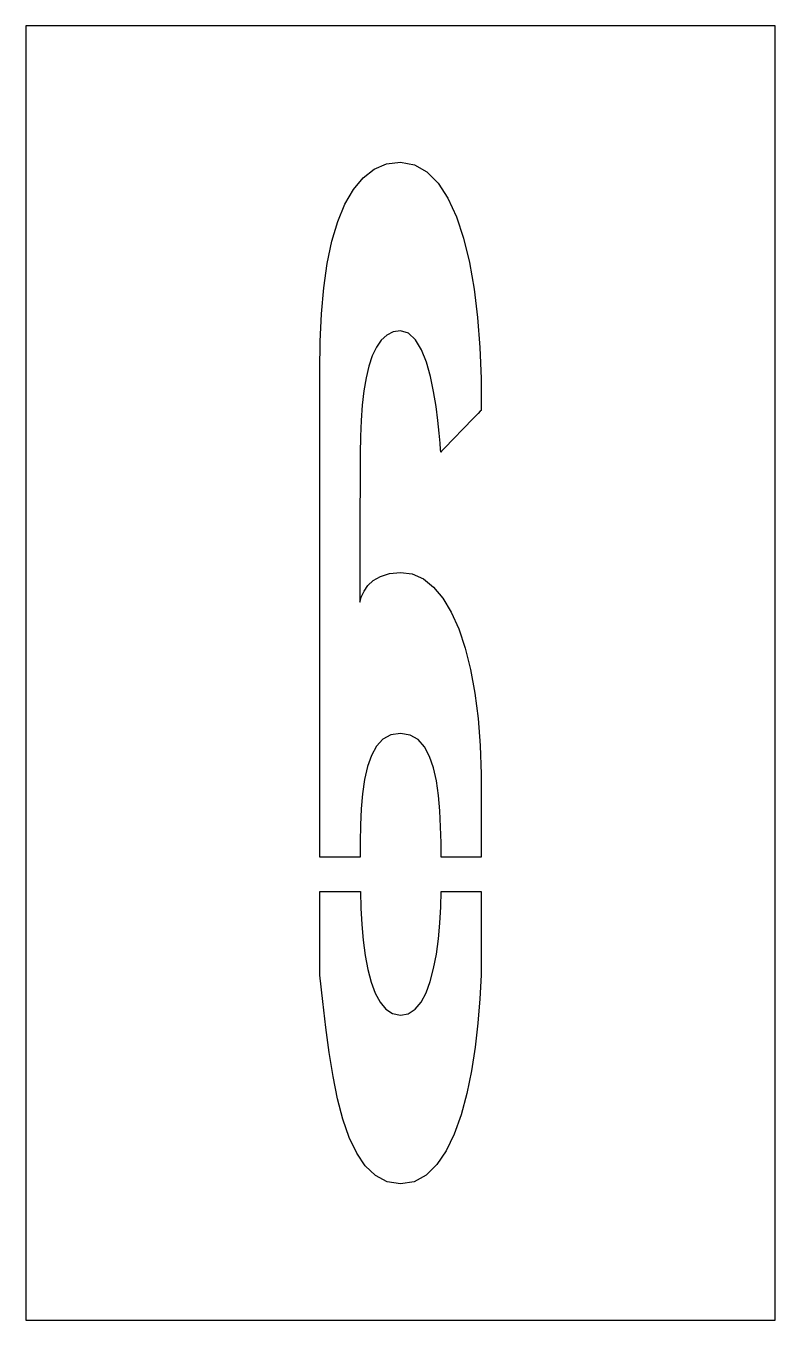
# Model space of a CAD drawing. Extents: x 0 to 11, y 0 to 19.
import ezdxf

# ---------------------------------------------------------------- set-up
doc = ezdxf.new("R2010")
doc.units = 0
doc.layers.add('CUT', color=7, linetype='Continuous')
doc.layers.add('OUTSIDE', color=1, linetype='Continuous')

msp = doc.modelspace()

# ---------------------------------------------------------------- linework, layer by layer
at = {"layer": 'CUT'}
for points in [[(5.2052, 10.9184), (5.3367, 10.9598), (5.4993, 10.9775), (5.6736, 10.9539), (5.8361, 10.8815), (5.9854, 10.7618), (6.1213, 10.5963), (6.2454, 10.391), (6.3548, 10.1472), (6.4493, 9.865), (6.5291, 9.5517), (6.5926, 9.206), (6.6399, 8.8336), (6.6695, 8.4347), (6.6828, 8.0136), (6.6828, 7.7683), (6.6828, 7.5216), (6.6828, 7.2763), (6.6828, 7.031), (6.6828, 6.7959), (6.0973, 6.7959), (6.0947, 7.0044), (6.0888, 7.2438), (6.0785, 7.4772), (6.0578, 7.7033), (6.0282, 7.9146), (5.9854, 8.1067), (5.9277, 8.2751), (5.8524, 8.4155), (5.7578, 8.5219), (5.6411, 8.5884), (5.4993, 8.6135), (5.3589, 8.5913), (5.2422, 8.5278), (5.1461, 8.4258), (5.0723, 8.2899), (5.0146, 8.1259), (4.9718, 7.9368), (4.9422, 7.7284), (4.923, 7.5038), (4.9127, 7.2674), (4.9082, 7.0236), (4.9082, 6.7959), (4.3172, 6.7959), (4.3172, 7.2822), (4.3172, 8.0225), (4.3172, 8.7612), (4.3172, 9.5015), (4.3172, 10.2402), (4.3172, 10.9805), (4.3172, 11.7193), (4.3172, 12.4595), (4.3172, 13.1983), (4.3172, 13.9385), (4.3202, 14.367), (4.3394, 14.7733), (4.3734, 15.156), (4.4251, 15.5121), (4.4931, 15.8372), (4.5802, 16.1283), (4.6837, 16.3824), (4.8078, 16.5981), (4.9496, 16.771), (5.1121, 16.8966), (5.2954, 16.9734), (5.4993, 17), (5.7046, 16.9616), (5.8879, 16.8582), (6.0519, 16.6912), (6.1952, 16.4696), (6.3208, 16.1977), (6.4257, 15.8815), (6.5129, 15.5254), (6.5823, 15.1353), (6.6325, 14.7187), (6.6665, 14.2784), (6.6828, 13.8218), (6.6828, 13.3534), (6.6695, 13.3416), (6.6384, 13.3091), (6.5897, 13.2589), (6.5276, 13.1968), (6.4597, 13.1259), (6.3858, 13.0505), (6.3119, 12.9737), (6.2439, 12.9028), (6.1834, 12.8392), (6.1346, 12.789), (6.1021, 12.755), (6.0903, 12.7432), (6.0873, 12.7787), (6.0814, 12.8762), (6.0681, 13.0225), (6.0489, 13.2057), (6.0223, 13.414), (5.9854, 13.6327), (5.9396, 13.8528), (5.8805, 14.0612), (5.8081, 14.2429), (5.7209, 14.3892), (5.6189, 14.4867), (5.4993, 14.5236), (5.3929, 14.5089), (5.2983, 14.4616), (5.2171, 14.3862), (5.1461, 14.2843), (5.0855, 14.1557), (5.0353, 14.0035), (4.9954, 13.8322), (4.9629, 13.6401), (4.9393, 13.4317), (4.923, 13.2072), (4.9127, 12.9707), (4.9082, 12.7225), (4.9068, 12.4639), (4.9068, 12.2009), (4.9053, 11.9379), (4.9053, 11.6779), (4.9038, 11.4282), (4.9038, 11.1933), (4.9023, 10.9775), (4.9023, 10.7855), (4.9009, 10.6244), (4.9009, 10.5376), (4.9245, 10.6141), (4.9644, 10.6998), (5.022, 10.7825), (5.1003, 10.8579)], [(6.6828, 6.047), (6.6828, 5.8017), (6.6828, 5.5564), (6.6828, 5.3097), (6.6828, 5.0644), (6.665, 4.7157), (6.637, 4.3596), (6.5956, 4.005), (6.5409, 3.6578), (6.473, 3.3254), (6.3887, 3.0136), (6.2883, 2.7314), (6.1701, 2.4861), (6.0327, 2.2822), (5.876, 2.1285), (5.6987, 2.0325), (5.4993, 2), (5.3027, 2.0325), (5.1314, 2.1212), (4.9836, 2.263), (4.8565, 2.4507), (4.7472, 2.6826), (4.6556, 2.9501), (4.5773, 3.25), (4.5108, 3.578), (4.4546, 3.9282), (4.4044, 4.2961), (4.3601, 4.6773), (4.3172, 5.0644), (4.3172, 5.8032), (4.3172, 6.2939), (4.9112, 6.2939), (4.9112, 6.2937), (4.9186, 6.0499), (4.9319, 5.8091), (4.9526, 5.5757), (4.9821, 5.3525), (5.0205, 5.1472), (5.0678, 4.961), (5.1269, 4.7985), (5.1993, 4.6655), (5.285, 4.5635), (5.384, 4.5), (5.4993, 4.4764), (5.6145, 4.4985), (5.7165, 4.5635), (5.8022, 4.6684), (5.876, 4.8059), (5.9366, 4.9728), (5.9868, 5.1634), (6.0267, 5.3732), (6.0563, 5.5963), (6.077, 5.8298), (6.0903, 6.0677), (6.0973, 6.2939), (6.6828, 6.2939), (6.6828, 6.2937)]]:
    msp.add_lwpolyline(points, close=True, dxfattribs=at)
at = {"layer": 'OUTSIDE'}
msp.add_lwpolyline([(0, 0), (11, 0), (11, 19), (0, 19)], close=True, dxfattribs=at)

doc.saveas('drawing.dxf')
